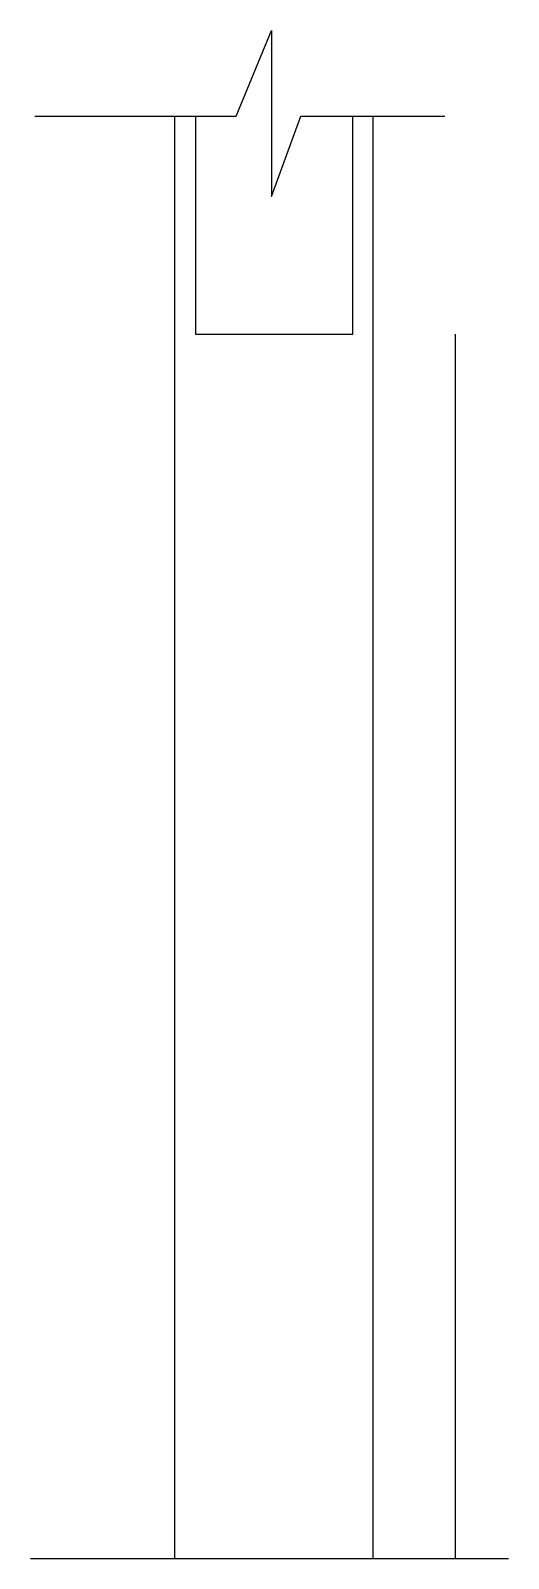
# Model space of a CAD drawing. Header units: metres. Extents: x 13476.5 to 13481.1, y 18474.4 to 18489.
import ezdxf

# ---------------------------------------------------------------- set-up
doc = ezdxf.new("R2010")
doc.units = ezdxf.units.M
doc.layers.add('PUB_DIM', color=90, linetype='Continuous')

msp = doc.modelspace()

# ---------------------------------------------------------------- linework, layer by layer
for points in [[(13478.13, 18488.18), (13478.13, 18486.09), (13479.64, 18486.09), (13479.64, 18488.18)], [(13476.55, 18474.36), (13481.13, 18474.36)]]:
    msp.add_lwpolyline(points)
at = {"layer": 'PUB_DIM'}
for p, q in [((13478.52, 18488.18), (13478.86, 18489)), ((13478.86, 18489), (13478.86, 18487.41)), ((13476.59, 18488.18), (13478.52, 18488.18)), ((13477.93, 18488.18), (13477.93, 18474.36)), ((13478.86, 18487.41), (13479.14, 18488.18)), ((13479.14, 18488.18), (13480.52, 18488.18)), ((13479.83, 18488.18), (13479.83, 18474.36)), ((13480.62, 18486.09), (13480.62, 18474.36))]:
    msp.add_line(p, q, dxfattribs=at)

doc.saveas('drawing.dxf')
